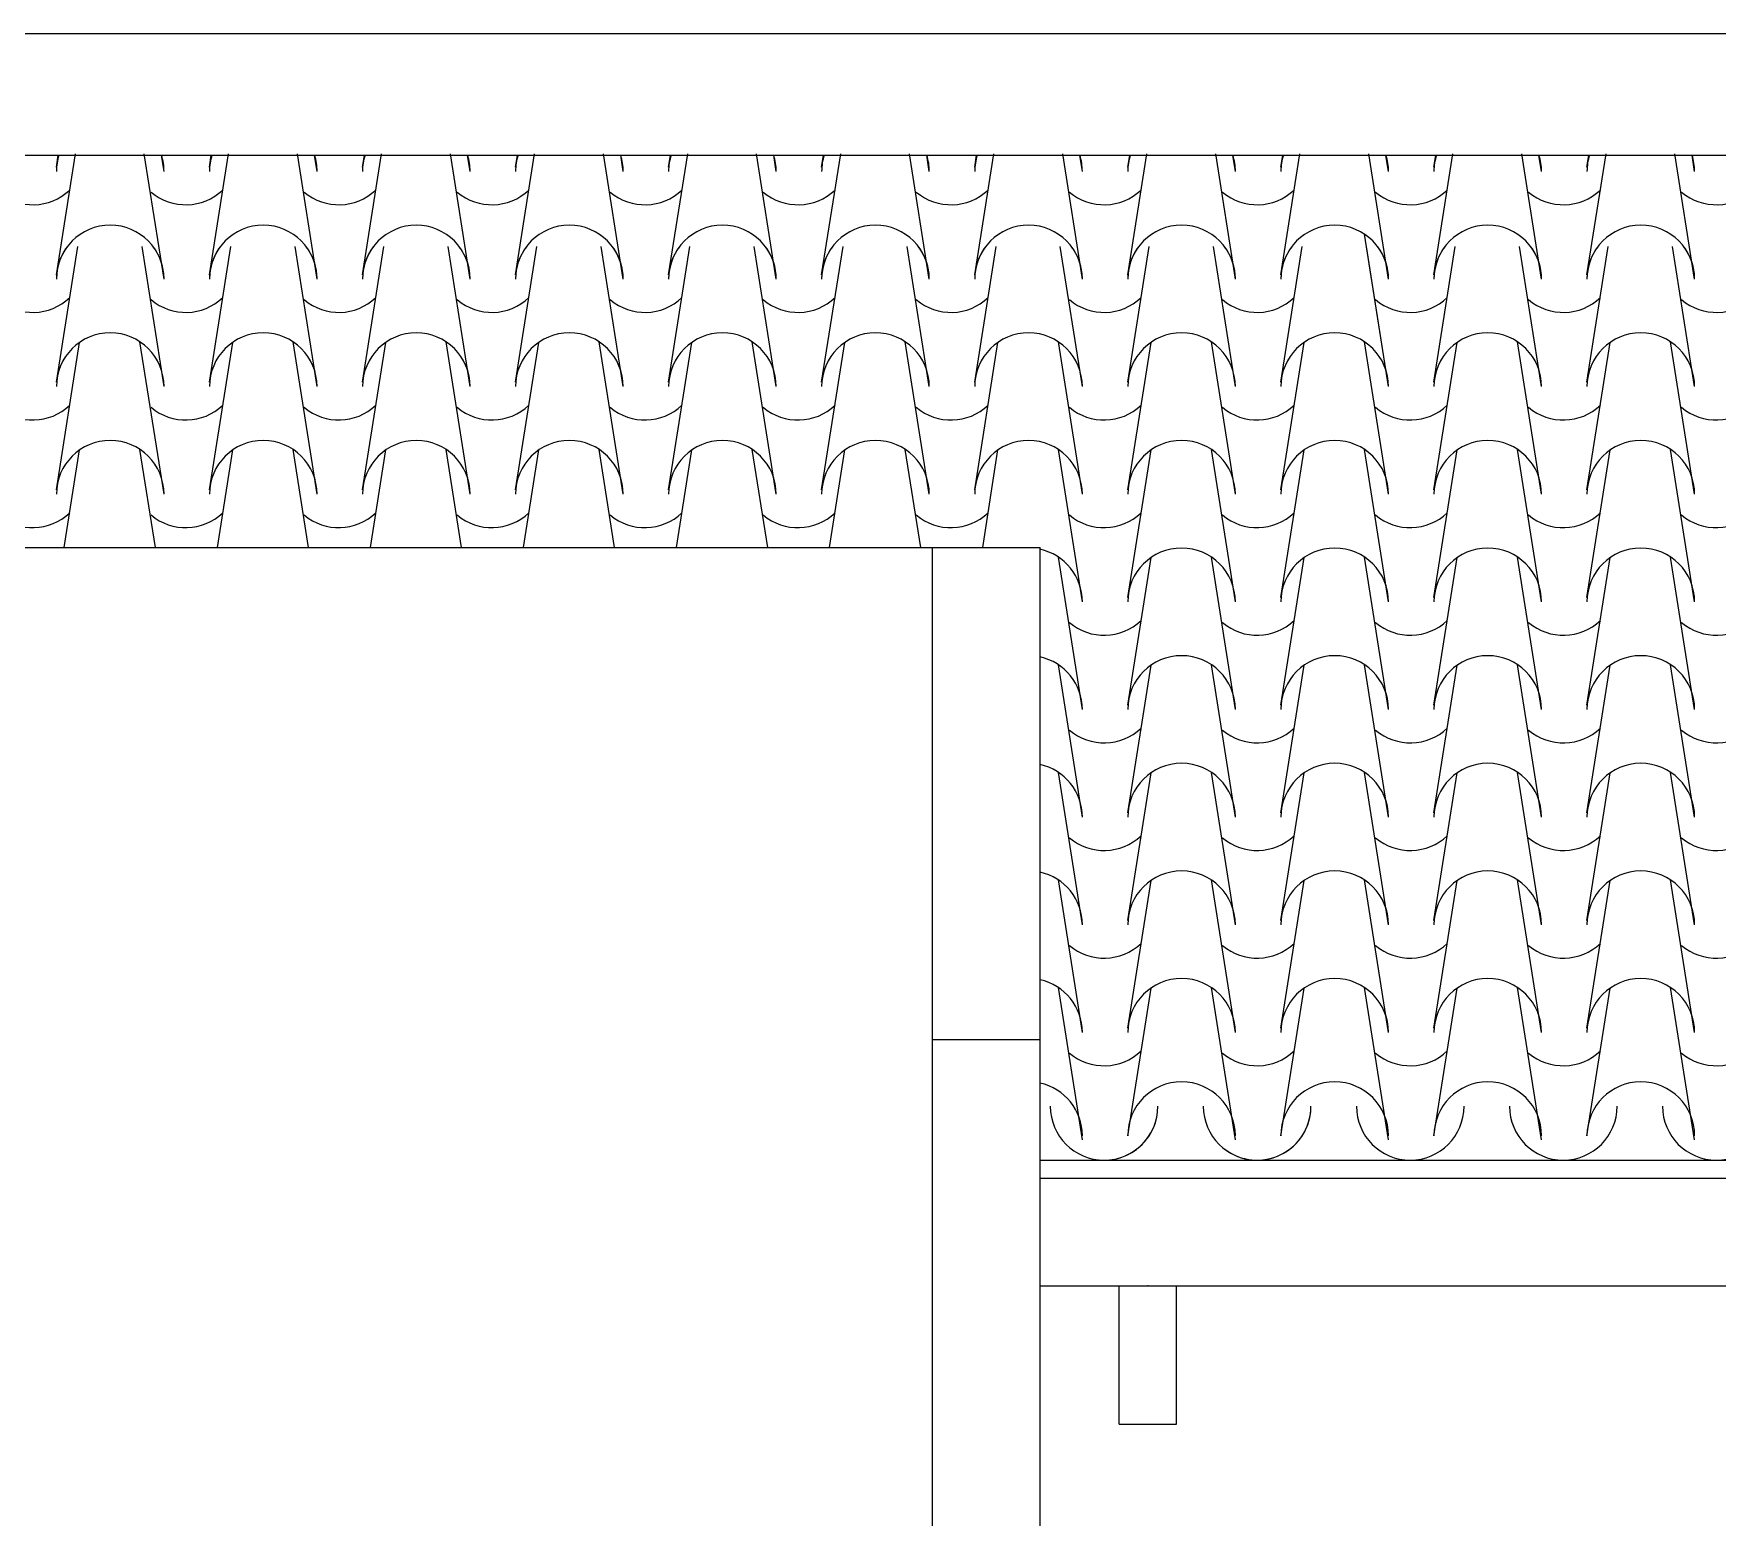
# Model space of a CAD drawing. Extents: x -6 to 123, y -41 to 65.
# Drawn here: x 30.014 to 32.36, y 5.845 to 7.913 of the extents above; entities that cross this region are included whole.
import ezdxf

# ---------------------------------------------------------------- set-up
doc = ezdxf.new("R2010")
doc.units = 0
doc.header["$MEASUREMENT"] = 0
for name, color, linetype in [('CI', 9, 'CONTINUOUS'), ('CT', 1, 'CONTINUOUS'), ('PAREDE', 5, 'CONTINUOUS'), ('PISO', 250, 'CONTINUOUS'), ('TELHA', 30, 'CONTINUOUS'), ('VIGA', 9, 'CONTINUOUS'), ('VISTA', 2, 'CONTINUOUS')]:
    doc.layers.add(name, color=color, linetype=linetype)

msp = doc.modelspace()

# ---------------------------------------------------------------- linework, layer by layer
at = {"layer": 'CI'}
for centre, start, end in [((31.4004, 6.377), 0, 77.6738), ((31.4004, 6.377), 0, 77.6738), ((31.6137, 6.377), 0, 180), ((31.8271, 6.377), 0, 180), ((31.8271, 6.377), 0, 180), ((31.8271, 6.377), 0, 180), ((31.8271, 6.377), 0, 180), ((32.0404, 6.377), 0, 180), ((32.0404, 6.377), 0, 180), ((32.2537, 6.377), 0, 180), ((32.2537, 6.377), 0, 180), ((31.5057, 6.4179), 180, 0), ((31.5057, 6.4179), 265.6316, 0), ((31.719, 6.4179), 180, 0), ((31.719, 6.4179), 180, 0), ((31.719, 6.4179), 232.5517, 0), ((31.719, 6.4179), 232.5517, 0), ((31.9324, 6.4179), 180, 0), ((31.9324, 6.4179), 180, 0), ((32.1457, 6.4179), 180, 0), ((32.1457, 6.4179), 180, 0), ((32.359, 6.4179), 180, 0)]:
    msp.add_arc(centre, 0.075, start, end, dxfattribs=at)
at = {"layer": 'CT'}
msp.add_point((31.5665, 6.1679), dxfattribs=at)
at = {"layer": 'PAREDE'}
for p, q in [((31.2665, 5.753), (31.2665, 6.511)), ((31.2665, 6.511), (31.4165, 6.511)), ((31.4165, 5.753), (31.4165, 6.511))]:
    msp.add_line(p, q, dxfattribs=at)
at = {"layer": 'PISO'}
for p, q in [((23.6165, 7.913), (39.5165, 7.913)), ((23.6165, 7.7436), (39.5165, 7.7436))]:
    msp.add_line(p, q, dxfattribs=at)
at = {"layer": 'TELHA'}
for p, q in [((30.0456, 7.577), (30.0721, 7.7456)), ((30.0456, 7.577), (30.0721, 7.7456)), ((30.0456, 7.727), (30.0482, 7.7436)), ((30.0456, 7.727), (30.0482, 7.7436)), ((30.1956, 7.571), (30.1681, 7.7456)), ((30.1956, 7.571), (30.1681, 7.7456)), ((30.1956, 7.721), (30.192, 7.7436)), ((30.1956, 7.721), (30.192, 7.7436)), ((30.2589, 7.577), (30.2854, 7.7456)), ((30.2589, 7.577), (30.2854, 7.7456)), ((30.2589, 7.727), (30.2615, 7.7436)), ((30.2589, 7.727), (30.2615, 7.7436)), ((30.4089, 7.571), (30.3814, 7.7456)), ((30.4089, 7.571), (30.3814, 7.7456)), ((30.4089, 7.721), (30.4053, 7.7436)), ((30.4089, 7.721), (30.4053, 7.7436)), ((30.4722, 7.577), (30.4987, 7.7456)), ((30.4722, 7.577), (30.4987, 7.7456)), ((30.4722, 7.727), (30.4748, 7.7436)), ((30.4722, 7.727), (30.4748, 7.7436)), ((30.6222, 7.571), (30.5947, 7.7456)), ((30.6222, 7.571), (30.5947, 7.7456)), ((30.6222, 7.721), (30.6186, 7.7436)), ((30.6222, 7.721), (30.6186, 7.7436)), ((30.6855, 7.577), (30.712, 7.7456)), ((30.6855, 7.577), (30.712, 7.7456)), ((30.6855, 7.727), (30.6881, 7.7436)), ((30.6855, 7.727), (30.6881, 7.7436)), ((30.8355, 7.571), (30.808, 7.7456)), ((30.8355, 7.571), (30.808, 7.7456)), ((30.8355, 7.721), (30.832, 7.7436)), ((30.8355, 7.721), (30.832, 7.7436)), ((30.8988, 7.577), (30.9254, 7.7456)), ((30.8988, 7.577), (30.9254, 7.7456)), ((30.8988, 7.727), (30.9014, 7.7436)), ((30.8988, 7.727), (30.9014, 7.7436)), ((31.0488, 7.571), (31.0213, 7.7456)), ((31.0488, 7.571), (31.0213, 7.7456)), ((31.0488, 7.721), (31.0453, 7.7436)), ((31.0488, 7.721), (31.0453, 7.7436)), ((31.1121, 7.577), (31.1387, 7.7456)), ((31.1121, 7.577), (31.1387, 7.7456)), ((31.1121, 7.727), (31.1147, 7.7436)), ((31.1121, 7.727), (31.1147, 7.7436)), ((31.2621, 7.571), (31.2346, 7.7456)), ((31.2621, 7.571), (31.2346, 7.7456)), ((31.2621, 7.721), (31.2586, 7.7436)), ((31.2621, 7.721), (31.2586, 7.7436)), ((31.3254, 7.577), (31.352, 7.7456)), ((31.3254, 7.577), (31.352, 7.7456)), ((31.3254, 7.727), (31.328, 7.7436)), ((31.3254, 7.727), (31.328, 7.7436)), ((31.4754, 7.571), (31.448, 7.7456)), ((31.4754, 7.571), (31.448, 7.7456)), ((31.4754, 7.721), (31.4719, 7.7436)), ((31.4754, 7.721), (31.4719, 7.7436)), ((31.5387, 7.577), (31.5653, 7.7456)), ((31.5387, 7.577), (31.5653, 7.7456)), ((31.5387, 7.727), (31.5414, 7.7436)), ((31.5387, 7.727), (31.5414, 7.7436)), ((31.5387, 7.727), (31.5414, 7.7436)), ((31.6887, 7.571), (31.6613, 7.7456)), ((31.6887, 7.571), (31.6613, 7.7456)), ((31.6887, 7.721), (31.6852, 7.7436)), ((31.6887, 7.721), (31.6852, 7.7436)), ((31.6887, 7.721), (31.6852, 7.7436)), ((31.7521, 7.577), (31.7786, 7.7456)), ((31.7521, 7.577), (31.7786, 7.7456)), ((31.7521, 7.577), (31.7786, 7.7456)), ((31.7521, 7.577), (31.7786, 7.7456)), ((31.7521, 7.577), (31.7786, 7.7456)), ((31.7521, 7.577), (31.7786, 7.7456)), ((31.7521, 7.727), (31.7547, 7.7436)), ((31.7521, 7.727), (31.7547, 7.7436)), ((31.7521, 7.727), (31.7547, 7.7436)), ((31.7521, 7.727), (31.7547, 7.7436)), ((31.9021, 7.571), (31.8746, 7.7456)), ((31.9021, 7.571), (31.8746, 7.7456)), ((31.9021, 7.571), (31.8746, 7.7456)), ((31.9021, 7.571), (31.8746, 7.7456)), ((31.9021, 7.571), (31.8746, 7.7456)), ((31.9021, 7.571), (31.8746, 7.7456)), ((31.9021, 7.571), (31.8746, 7.7456)), ((31.9021, 7.571), (31.8746, 7.7456)), ((31.9021, 7.721), (31.8985, 7.7436)), ((31.9021, 7.721), (31.8985, 7.7436)), ((31.9021, 7.721), (31.8985, 7.7436)), ((31.9021, 7.721), (31.8985, 7.7436)), ((31.9021, 7.721), (31.8985, 7.7436)), ((31.9021, 7.721), (31.8985, 7.7436)), ((31.9654, 7.577), (31.9919, 7.7456)), ((31.9654, 7.577), (31.9919, 7.7456)), ((31.9654, 7.727), (31.968, 7.7436)), ((31.9654, 7.727), (31.968, 7.7436)), ((32.1154, 7.571), (32.0879, 7.7456)), ((32.1154, 7.571), (32.0879, 7.7456)), ((32.1154, 7.721), (32.1118, 7.7436)), ((32.1154, 7.721), (32.1118, 7.7436)), ((32.1787, 7.577), (32.2052, 7.7456)), ((32.1787, 7.577), (32.2052, 7.7456)), ((32.1787, 7.727), (32.1813, 7.7436)), ((32.1787, 7.727), (32.1813, 7.7436)), ((32.3287, 7.571), (32.3012, 7.7456)), ((32.3287, 7.571), (32.3012, 7.7456)), ((32.3287, 7.721), (32.3251, 7.7436)), ((32.3287, 7.721), (32.3251, 7.7436)), ((31.9021, 7.421), (31.8686, 7.6334)), ((30.0456, 7.427), (30.0753, 7.6161)), ((30.1956, 7.421), (30.1649, 7.6161)), ((30.2589, 7.427), (30.2886, 7.6161)), ((30.4089, 7.421), (30.3782, 7.6161)), ((30.4722, 7.427), (30.502, 7.6161)), ((30.6222, 7.421), (30.5915, 7.6161)), ((30.6855, 7.427), (30.7153, 7.6161)), ((30.8355, 7.421), (30.8048, 7.6161)), ((30.8988, 7.427), (30.9286, 7.6161)), ((31.0488, 7.421), (31.0181, 7.6161)), ((31.1121, 7.427), (31.1419, 7.6161)), ((31.2621, 7.421), (31.2314, 7.6161)), ((31.3254, 7.427), (31.3552, 7.6161)), ((31.4754, 7.421), (31.4447, 7.6161)), ((31.5387, 7.427), (31.5685, 7.6161)), ((31.6887, 7.421), (31.658, 7.6161)), ((31.7521, 7.427), (31.7818, 7.6161)), ((31.7521, 7.427), (31.7818, 7.6161)), ((31.7521, 7.427), (31.7818, 7.6161)), ((31.9021, 7.421), (31.8714, 7.6161)), ((31.9021, 7.421), (31.8714, 7.6161)), ((31.9021, 7.421), (31.8714, 7.6161)), ((31.9654, 7.427), (31.9951, 7.6161)), ((32.1154, 7.421), (32.0847, 7.6161)), ((32.1787, 7.427), (32.2084, 7.6161)), ((32.3287, 7.421), (32.298, 7.6161)), ((30.0456, 7.277), (30.078, 7.4827)), ((30.0456, 7.277), (30.078, 7.4827)), ((30.1956, 7.271), (30.1621, 7.4834)), ((30.1956, 7.271), (30.1621, 7.4834)), ((30.2589, 7.277), (30.2913, 7.4827)), ((30.2589, 7.277), (30.2913, 7.4827)), ((30.4089, 7.271), (30.3755, 7.4834)), ((30.4089, 7.271), (30.3755, 7.4834)), ((30.4722, 7.277), (30.5046, 7.4827)), ((30.4722, 7.277), (30.5046, 7.4827)), ((30.6222, 7.271), (30.5888, 7.4834)), ((30.6222, 7.271), (30.5888, 7.4834)), ((30.6855, 7.277), (30.7179, 7.4827)), ((30.6855, 7.277), (30.7179, 7.4827)), ((30.8355, 7.271), (30.8021, 7.4834)), ((30.8355, 7.271), (30.8021, 7.4834)), ((30.8988, 7.277), (30.9312, 7.4827)), ((30.8988, 7.277), (30.9312, 7.4827)), ((31.0488, 7.271), (31.0154, 7.4834)), ((31.0488, 7.271), (31.0154, 7.4834)), ((31.1121, 7.277), (31.1445, 7.4827)), ((31.1121, 7.277), (31.1445, 7.4827)), ((31.2621, 7.271), (31.2287, 7.4834)), ((31.2621, 7.271), (31.2287, 7.4834)), ((31.3254, 7.277), (31.3578, 7.4827)), ((31.3254, 7.277), (31.3578, 7.4827)), ((31.4754, 7.271), (31.442, 7.4834)), ((31.4754, 7.271), (31.442, 7.4834)), ((31.5387, 7.277), (31.5711, 7.4827)), ((31.5387, 7.277), (31.5711, 7.4827)), ((31.6887, 7.271), (31.6553, 7.4834)), ((31.6887, 7.271), (31.6553, 7.4834)), ((31.7521, 7.277), (31.7844, 7.4827)), ((31.7521, 7.277), (31.7844, 7.4827)), ((31.7521, 7.277), (31.7844, 7.4827)), ((31.7521, 7.277), (31.7844, 7.4827)), ((31.7521, 7.277), (31.7844, 7.4827)), ((31.7521, 7.277), (31.7844, 7.4827)), ((31.9021, 7.271), (31.8686, 7.4834)), ((31.9021, 7.271), (31.8686, 7.4834)), ((31.9021, 7.271), (31.8686, 7.4834)), ((31.9021, 7.271), (31.8686, 7.4834)), ((31.9021, 7.271), (31.8686, 7.4834)), ((31.9021, 7.271), (31.8686, 7.4834)), ((31.9021, 7.271), (31.8686, 7.4834)), ((31.9021, 7.271), (31.8686, 7.4834)), ((31.9654, 7.277), (31.9977, 7.4827)), ((31.9654, 7.277), (31.9977, 7.4827)), ((32.1154, 7.271), (32.0819, 7.4834)), ((32.1154, 7.271), (32.0819, 7.4834)), ((32.1787, 7.277), (32.2111, 7.4827)), ((32.1787, 7.277), (32.2111, 7.4827)), ((32.3287, 7.271), (32.2952, 7.4834)), ((32.3287, 7.271), (32.2952, 7.4834)), ((30.0566, 7.197), (30.078, 7.3327)), ((30.0566, 7.197), (30.078, 7.3327)), ((30.1836, 7.197), (30.1621, 7.3334)), ((30.1836, 7.197), (30.1621, 7.3334)), ((30.2699, 7.197), (30.2913, 7.3327)), ((30.2699, 7.197), (30.2913, 7.3327)), ((30.3969, 7.197), (30.3755, 7.3334)), ((30.3969, 7.197), (30.3755, 7.3334)), ((30.4832, 7.197), (30.5046, 7.3327)), ((30.4832, 7.197), (30.5046, 7.3327)), ((30.6102, 7.197), (30.5888, 7.3334)), ((30.6102, 7.197), (30.5888, 7.3334)), ((30.6965, 7.197), (30.7179, 7.3327)), ((30.6965, 7.197), (30.7179, 7.3327)), ((30.8236, 7.197), (30.8021, 7.3334)), ((30.8236, 7.197), (30.8021, 7.3334)), ((30.9098, 7.197), (30.9312, 7.3327)), ((30.9098, 7.197), (30.9312, 7.3327)), ((31.0369, 7.197), (31.0154, 7.3334)), ((31.0369, 7.197), (31.0154, 7.3334)), ((31.1231, 7.197), (31.1445, 7.3327)), ((31.1231, 7.197), (31.1445, 7.3327)), ((31.2502, 7.197), (31.2287, 7.3334)), ((31.2502, 7.197), (31.2287, 7.3334)), ((31.3365, 7.197), (31.3578, 7.3327)), ((31.3365, 7.197), (31.3578, 7.3327)), ((31.4754, 7.121), (31.442, 7.3334)), ((31.4754, 7.121), (31.442, 7.3334)), ((31.5387, 7.127), (31.5711, 7.3327)), ((31.5387, 7.127), (31.5711, 7.3327)), ((31.5387, 7.127), (31.5711, 7.3327)), ((31.6887, 7.121), (31.6553, 7.3334)), ((31.6887, 7.121), (31.6553, 7.3334)), ((31.6887, 7.121), (31.6553, 7.3334)), ((31.7521, 7.127), (31.7844, 7.3327)), ((31.7521, 7.127), (31.7844, 7.3327)), ((31.7521, 7.127), (31.7844, 7.3327)), ((31.7521, 7.127), (31.7844, 7.3327)), ((31.9021, 7.121), (31.8686, 7.3334)), ((31.9021, 7.121), (31.8686, 7.3334)), ((31.9021, 7.121), (31.8686, 7.3334)), ((31.9021, 7.121), (31.8686, 7.3334)), ((31.9021, 7.121), (31.8686, 7.3334)), ((31.9021, 7.121), (31.8686, 7.3334)), ((31.9654, 7.127), (31.9977, 7.3327)), ((31.9654, 7.127), (31.9977, 7.3327)), ((32.1154, 7.121), (32.0819, 7.3334)), ((32.1154, 7.121), (32.0819, 7.3334)), ((32.1787, 7.127), (32.2111, 7.3327)), ((32.1787, 7.127), (32.2111, 7.3327)), ((32.3287, 7.121), (32.2952, 7.3334)), ((32.3287, 7.121), (32.2952, 7.3334)), ((31.4754, 6.971), (31.442, 7.1834)), ((31.4754, 6.971), (31.442, 7.1834)), ((31.5387, 6.977), (31.5711, 7.1827)), ((31.5387, 6.977), (31.5711, 7.1827)), ((31.5387, 6.977), (31.5711, 7.1827)), ((31.5387, 6.977), (31.5711, 7.1827)), ((31.6887, 6.971), (31.6553, 7.1834)), ((31.6887, 6.971), (31.6553, 7.1834)), ((31.6887, 6.971), (31.6553, 7.1834)), ((31.6887, 6.971), (31.6553, 7.1834)), ((31.7521, 6.977), (31.7844, 7.1827)), ((31.7521, 6.977), (31.7844, 7.1827)), ((31.7521, 6.977), (31.7844, 7.1827)), ((31.7521, 6.977), (31.7844, 7.1827)), ((31.9021, 6.971), (31.8686, 7.1834)), ((31.9021, 6.971), (31.8686, 7.1834)), ((31.9021, 6.971), (31.8686, 7.1834)), ((31.9021, 6.971), (31.8686, 7.1834)), ((31.9021, 6.971), (31.8686, 7.1834)), ((31.9021, 6.971), (31.8686, 7.1834)), ((31.9654, 6.977), (31.9977, 7.1827)), ((31.9654, 6.977), (31.9977, 7.1827)), ((32.1154, 6.971), (32.0819, 7.1834)), ((32.1154, 6.971), (32.0819, 7.1834)), ((32.1787, 6.977), (32.2111, 7.1827)), ((32.1787, 6.977), (32.2111, 7.1827)), ((32.3287, 6.971), (32.2952, 7.1834)), ((32.3287, 6.971), (32.2952, 7.1834)), ((31.4754, 6.821), (31.442, 7.0334)), ((31.4754, 6.821), (31.442, 7.0334)), ((31.5387, 6.827), (31.5711, 7.0327)), ((31.5387, 6.827), (31.5711, 7.0327)), ((31.5387, 6.827), (31.5711, 7.0327)), ((31.5387, 6.827), (31.5711, 7.0327)), ((31.6887, 6.821), (31.6553, 7.0334)), ((31.6887, 6.821), (31.6553, 7.0334)), ((31.6887, 6.821), (31.6553, 7.0334)), ((31.6887, 6.821), (31.6553, 7.0334)), ((31.7521, 6.827), (31.7844, 7.0327)), ((31.7521, 6.827), (31.7844, 7.0327)), ((31.7521, 6.827), (31.7844, 7.0327)), ((31.7521, 6.827), (31.7844, 7.0327)), ((31.9021, 6.821), (31.8686, 7.0334)), ((31.9021, 6.821), (31.8686, 7.0334)), ((31.9021, 6.821), (31.8686, 7.0334)), ((31.9021, 6.821), (31.8686, 7.0334)), ((31.9021, 6.821), (31.8686, 7.0334)), ((31.9021, 6.821), (31.8686, 7.0334)), ((31.9654, 6.827), (31.9977, 7.0327)), ((31.9654, 6.827), (31.9977, 7.0327)), ((32.1154, 6.821), (32.0819, 7.0334)), ((32.1154, 6.821), (32.0819, 7.0334)), ((32.1787, 6.827), (32.2111, 7.0327)), ((32.1787, 6.827), (32.2111, 7.0327)), ((32.3287, 6.821), (32.2952, 7.0334)), ((32.3287, 6.821), (32.2952, 7.0334)), ((31.4754, 6.671), (31.442, 6.8834)), ((31.4754, 6.671), (31.442, 6.8834)), ((31.5387, 6.677), (31.5711, 6.8827)), ((31.5387, 6.677), (31.5711, 6.8827)), ((31.5387, 6.677), (31.5711, 6.8827)), ((31.5387, 6.677), (31.5711, 6.8827)), ((31.6887, 6.671), (31.6553, 6.8834)), ((31.6887, 6.671), (31.6553, 6.8834)), ((31.6887, 6.671), (31.6553, 6.8834)), ((31.6887, 6.671), (31.6553, 6.8834)), ((31.7521, 6.677), (31.7844, 6.8827)), ((31.7521, 6.677), (31.7844, 6.8827)), ((31.7521, 6.677), (31.7844, 6.8827)), ((31.7521, 6.677), (31.7844, 6.8827)), ((31.9021, 6.671), (31.8686, 6.8834)), ((31.9021, 6.671), (31.8686, 6.8834)), ((31.9021, 6.671), (31.8686, 6.8834)), ((31.9021, 6.671), (31.8686, 6.8834)), ((31.9021, 6.671), (31.8686, 6.8834)), ((31.9021, 6.671), (31.8686, 6.8834)), ((31.9654, 6.677), (31.9977, 6.8827)), ((31.9654, 6.677), (31.9977, 6.8827)), ((32.1154, 6.671), (32.0819, 6.8834)), ((32.1154, 6.671), (32.0819, 6.8834)), ((32.1787, 6.677), (32.2111, 6.8827)), ((32.1787, 6.677), (32.2111, 6.8827)), ((32.3287, 6.671), (32.2952, 6.8834)), ((32.3287, 6.671), (32.2952, 6.8834)), ((31.4754, 6.521), (31.442, 6.7334)), ((31.5387, 6.527), (31.5711, 6.7327)), ((31.5387, 6.527), (31.5711, 6.7327)), ((31.6887, 6.521), (31.6553, 6.7334)), ((31.6887, 6.521), (31.6553, 6.7334)), ((31.7521, 6.527), (31.7844, 6.7327)), ((31.7521, 6.527), (31.7844, 6.7327)), ((31.9021, 6.521), (31.8686, 6.7334)), ((31.9021, 6.521), (31.8686, 6.7334)), ((31.9021, 6.521), (31.8686, 6.7334)), ((31.9654, 6.527), (31.9977, 6.7327)), ((32.1154, 6.521), (32.0819, 6.7334)), ((32.1787, 6.527), (32.2111, 6.7327)), ((32.3287, 6.521), (32.2952, 6.7334)), ((31.4754, 6.371), (31.442, 6.5834)), ((31.4754, 6.371), (31.442, 6.5834)), ((31.5387, 6.377), (31.5711, 6.5827)), ((31.5387, 6.377), (31.5711, 6.5827)), ((31.5387, 6.377), (31.5711, 6.5827)), ((31.5387, 6.377), (31.5711, 6.5827)), ((31.6887, 6.371), (31.6553, 6.5834)), ((31.6887, 6.371), (31.6553, 6.5834)), ((31.6887, 6.371), (31.6553, 6.5834)), ((31.6887, 6.371), (31.6553, 6.5834)), ((31.7521, 6.377), (31.7844, 6.5827)), ((31.7521, 6.377), (31.7844, 6.5827)), ((31.7521, 6.377), (31.7844, 6.5827)), ((31.7521, 6.377), (31.7844, 6.5827)), ((31.9021, 6.371), (31.8686, 6.5834)), ((31.9021, 6.371), (31.8686, 6.5834)), ((31.9021, 6.371), (31.8686, 6.5834)), ((31.9021, 6.371), (31.8686, 6.5834)), ((31.9021, 6.371), (31.8686, 6.5834)), ((31.9021, 6.371), (31.8686, 6.5834)), ((31.9654, 6.377), (31.9977, 6.5827)), ((31.9654, 6.377), (31.9977, 6.5827)), ((32.1154, 6.371), (32.0819, 6.5834)), ((32.1154, 6.371), (32.0819, 6.5834)), ((32.1787, 6.377), (32.2111, 6.5827)), ((32.1787, 6.377), (32.2111, 6.5827)), ((32.3287, 6.371), (32.2952, 6.5834)), ((32.3287, 6.371), (32.2952, 6.5834))]:
    msp.add_line(p, q, dxfattribs=at)
for centre, start, end in [((30.1206, 7.721), 162.4816, 180), ((30.1206, 7.721), 162.4816, 180), ((30.1206, 7.721), 162.4816, 180), ((30.1206, 7.721), 0, 17.5184), ((30.1206, 7.721), 0, 17.5184), ((30.1206, 7.721), 0, 17.5184), ((30.3339, 7.721), 162.4816, 180), ((30.3339, 7.721), 162.4816, 180), ((30.3339, 7.721), 162.4816, 180), ((30.3339, 7.721), 0, 17.5184), ((30.3339, 7.721), 0, 17.5184), ((30.3339, 7.721), 0, 17.5184), ((30.5472, 7.721), 162.4816, 180), ((30.5472, 7.721), 162.4816, 180), ((30.5472, 7.721), 162.4816, 180), ((30.5472, 7.721), 0, 17.5184), ((30.5472, 7.721), 0, 17.5184), ((30.5472, 7.721), 0, 17.5184), ((30.7605, 7.721), 162.4816, 180), ((30.7605, 7.721), 162.4816, 180), ((30.7605, 7.721), 162.4816, 180), ((30.7605, 7.721), 0, 17.5184), ((30.7605, 7.721), 0, 17.5184), ((30.7605, 7.721), 0, 17.5184), ((30.9738, 7.721), 162.4816, 180), ((30.9738, 7.721), 162.4816, 180), ((30.9738, 7.721), 162.4816, 180), ((30.9738, 7.721), 0, 17.5184), ((30.9738, 7.721), 0, 17.5184), ((30.9738, 7.721), 0, 17.5184), ((31.1871, 7.721), 162.4816, 180), ((31.1871, 7.721), 162.4816, 180), ((31.1871, 7.721), 162.4816, 180), ((31.1871, 7.721), 0, 17.5184), ((31.1871, 7.721), 0, 17.5184), ((31.1871, 7.721), 0, 17.5184), ((31.4004, 7.721), 162.4816, 180), ((31.4004, 7.721), 162.4816, 180), ((31.4004, 7.721), 162.4816, 180), ((31.4004, 7.721), 0, 17.5184), ((31.4004, 7.721), 0, 17.5184), ((31.4004, 7.721), 0, 17.5184), ((31.6137, 7.721), 162.4816, 180), ((31.6137, 7.721), 162.4816, 180), ((31.6137, 7.721), 162.4816, 180), ((31.6137, 7.721), 0, 17.5184), ((31.6137, 7.721), 0, 17.5184), ((31.6137, 7.721), 0, 17.5184), ((31.8271, 7.721), 162.4816, 180), ((31.8271, 7.721), 162.4816, 180), ((31.8271, 7.721), 162.4816, 180), ((31.8271, 7.721), 162.4816, 180), ((31.8271, 7.721), 162.4816, 180), ((31.8271, 7.721), 0, 17.5184), ((31.8271, 7.721), 0, 17.5184), ((31.8271, 7.721), 0, 17.5184), ((31.8271, 7.721), 0, 17.5184), ((31.8271, 7.721), 0, 17.5184), ((32.0404, 7.721), 162.4816, 180), ((32.0404, 7.721), 162.4816, 180), ((32.0404, 7.721), 162.4816, 180), ((32.0404, 7.721), 0, 17.5184), ((32.0404, 7.721), 0, 17.5184), ((32.0404, 7.721), 0, 17.5184), ((32.2537, 7.721), 162.4816, 180), ((32.2537, 7.721), 162.4816, 180), ((32.2537, 7.721), 162.4816, 180), ((32.2537, 7.721), 0, 17.5184), ((32.2537, 7.721), 0, 17.5184), ((32.2537, 7.721), 0, 17.5184), ((30.0126, 7.7495), 229.7919, 313.4631), ((30.0126, 7.7495), 229.7919, 313.4631), ((30.2259, 7.7495), 229.7919, 313.4631), ((30.2259, 7.7495), 229.7919, 313.4631), ((30.4392, 7.7495), 229.7919, 313.4631), ((30.4392, 7.7495), 229.7919, 313.4631), ((30.6525, 7.7495), 229.7919, 313.4631), ((30.6525, 7.7495), 229.7919, 313.4631), ((30.8658, 7.7495), 229.7919, 313.4631), ((30.8658, 7.7495), 229.7919, 313.4631), ((31.0791, 7.7495), 229.7919, 313.4631), ((31.0791, 7.7495), 229.7919, 313.4631), ((31.2924, 7.7495), 229.7919, 313.4631), ((31.2924, 7.7495), 229.7919, 313.4631), ((31.5057, 7.7495), 229.7919, 313.4631), ((31.5057, 7.7495), 229.7919, 313.4631), ((31.719, 7.7495), 229.7919, 313.4631), ((31.719, 7.7495), 229.7919, 313.4631), ((31.719, 7.7495), 229.7919, 313.4631), ((31.719, 7.7495), 229.7919, 313.4631), ((31.9324, 7.7495), 229.7919, 313.4631), ((31.9324, 7.7495), 229.7919, 313.4631), ((32.1457, 7.7495), 229.7919, 313.4631), ((32.1457, 7.7495), 229.7919, 313.4631), ((32.359, 7.7495), 229.7919, 313.4631), ((32.359, 7.7495), 229.7919, 313.4631), ((30.1206, 7.571), 0, 180), ((30.1206, 7.571), 0, 180), ((30.1206, 7.571), 0, 180), ((30.3339, 7.571), 0, 180), ((30.3339, 7.571), 0, 180), ((30.3339, 7.571), 0, 180), ((30.5472, 7.571), 0, 180), ((30.5472, 7.571), 0, 180), ((30.5472, 7.571), 0, 180), ((30.7605, 7.571), 0, 180), ((30.7605, 7.571), 0, 180), ((30.7605, 7.571), 0, 180), ((30.9738, 7.571), 0, 180), ((30.9738, 7.571), 0, 180), ((30.9738, 7.571), 0, 180), ((31.1871, 7.571), 0, 180), ((31.1871, 7.571), 0, 180), ((31.1871, 7.571), 0, 180), ((31.4004, 7.571), 0, 180), ((31.4004, 7.571), 0, 180), ((31.4004, 7.571), 0, 180), ((31.6137, 7.571), 0, 180), ((31.6137, 7.571), 0, 180), ((31.6137, 7.571), 0, 180), ((31.8271, 7.571), 0, 180), ((31.8271, 7.571), 0, 180), ((31.8271, 7.571), 0, 180), ((31.8271, 7.571), 0, 180), ((31.8271, 7.571), 0, 180), ((31.8271, 7.571), 0, 180), ((31.8271, 7.571), 0, 180), ((32.0404, 7.571), 0, 180), ((32.0404, 7.571), 0, 180), ((32.0404, 7.571), 0, 180), ((32.2537, 7.571), 0, 180), ((32.2537, 7.571), 0, 180), ((32.2537, 7.571), 0, 180), ((30.1206, 7.571), 143.0539, 180), ((30.1206, 7.571), 0, 36.9461), ((30.3339, 7.571), 143.0539, 180), ((30.3339, 7.571), 0, 36.9461), ((30.5472, 7.571), 143.0539, 180), ((30.5472, 7.571), 0, 36.9461), ((30.7605, 7.571), 143.0539, 180), ((30.7605, 7.571), 0, 36.9461), ((30.9738, 7.571), 143.0539, 180), ((30.9738, 7.571), 0, 36.9461), ((31.1871, 7.571), 143.0539, 180), ((31.1871, 7.571), 0, 36.9461), ((31.4004, 7.571), 143.0539, 180), ((31.4004, 7.571), 0, 36.9461), ((31.6137, 7.571), 143.0539, 180), ((31.6137, 7.571), 0, 36.9461), ((31.8271, 7.571), 143.0539, 180), ((31.8271, 7.571), 143.0539, 180), ((31.8271, 7.571), 0, 36.9461), ((31.8271, 7.571), 0, 36.9461), ((31.8271, 7.571), 0, 36.9461), ((32.0404, 7.571), 143.0539, 180), ((32.0404, 7.571), 0, 36.9461), ((32.2537, 7.571), 143.0539, 180), ((32.2537, 7.571), 0, 36.9461), ((30.0126, 7.5995), 229.7919, 313.4631), ((30.2259, 7.5995), 229.7919, 313.4631), ((30.4392, 7.5995), 229.7919, 313.4631), ((30.6525, 7.5995), 229.7919, 313.4631), ((30.8658, 7.5995), 229.7919, 313.4631), ((31.0791, 7.5995), 229.7919, 313.4631), ((31.2924, 7.5995), 229.7919, 313.4631), ((31.5057, 7.5995), 229.7919, 313.4631), ((31.719, 7.5995), 229.7919, 313.4631), ((31.719, 7.5995), 229.7919, 313.4631), ((31.9324, 7.5995), 229.7919, 313.4631), ((32.1457, 7.5995), 229.7919, 313.4631), ((32.359, 7.5995), 229.7919, 313.4631), ((30.1206, 7.421), 0, 180), ((30.1206, 7.421), 0, 180), ((30.3339, 7.421), 0, 180), ((30.3339, 7.421), 0, 180), ((30.5472, 7.421), 0, 180), ((30.5472, 7.421), 0, 180), ((30.7605, 7.421), 0, 180), ((30.7605, 7.421), 0, 180), ((30.9738, 7.421), 0, 180), ((30.9738, 7.421), 0, 180), ((31.1871, 7.421), 0, 180), ((31.1871, 7.421), 0, 180), ((31.4004, 7.421), 0, 180), ((31.4004, 7.421), 0, 180), ((31.6137, 7.421), 0, 180), ((31.6137, 7.421), 0, 180), ((31.8271, 7.421), 0, 180), ((31.8271, 7.421), 0, 180), ((31.8271, 7.421), 0, 180), ((31.8271, 7.421), 0, 180), ((32.0404, 7.421), 0, 180), ((32.0404, 7.421), 0, 180), ((32.2537, 7.421), 0, 180), ((32.2537, 7.421), 0, 180), ((30.0126, 7.4495), 229.7919, 313.4631), ((30.0126, 7.4495), 229.7919, 313.4631), ((30.2259, 7.4495), 229.7919, 313.4631), ((30.2259, 7.4495), 229.7919, 313.4631), ((30.4392, 7.4495), 229.7919, 313.4631), ((30.4392, 7.4495), 229.7919, 313.4631), ((30.6525, 7.4495), 229.7919, 313.4631), ((30.6525, 7.4495), 229.7919, 313.4631), ((30.8658, 7.4495), 229.7919, 313.4631), ((30.8658, 7.4495), 229.7919, 313.4631), ((31.0791, 7.4495), 229.7919, 313.4631), ((31.0791, 7.4495), 229.7919, 313.4631), ((31.2924, 7.4495), 229.7919, 313.4631), ((31.2924, 7.4495), 229.7919, 313.4631), ((31.5057, 7.4495), 229.7919, 313.4631), ((31.5057, 7.4495), 229.7919, 313.4631), ((31.719, 7.4495), 229.7919, 313.4631), ((31.719, 7.4495), 229.7919, 313.4631), ((31.719, 7.4495), 229.7919, 313.4631), ((31.719, 7.4495), 229.7919, 313.4631), ((31.9324, 7.4495), 229.7919, 313.4631), ((31.9324, 7.4495), 229.7919, 313.4631), ((32.1457, 7.4495), 229.7919, 313.4631), ((32.1457, 7.4495), 229.7919, 313.4631), ((32.359, 7.4495), 229.7919, 313.4631), ((32.359, 7.4495), 229.7919, 313.4631), ((30.1206, 7.271), 0, 180), ((30.1206, 7.271), 0, 180), ((30.1206, 7.271), 0, 180), ((30.3339, 7.271), 0, 180), ((30.3339, 7.271), 0, 180), ((30.3339, 7.271), 0, 180), ((30.5472, 7.271), 0, 180), ((30.5472, 7.271), 0, 180), ((30.5472, 7.271), 0, 180), ((30.7605, 7.271), 0, 180), ((30.7605, 7.271), 0, 180), ((30.7605, 7.271), 0, 180), ((30.9738, 7.271), 0, 180), ((30.9738, 7.271), 0, 180), ((30.9738, 7.271), 0, 180), ((31.1871, 7.271), 0, 180), ((31.1871, 7.271), 0, 180), ((31.1871, 7.271), 0, 180), ((31.4004, 7.271), 0, 180), ((31.4004, 7.271), 0, 180), ((31.4004, 7.271), 0, 180), ((31.6137, 7.271), 0, 180), ((31.6137, 7.271), 0, 180), ((31.6137, 7.271), 0, 180), ((31.8271, 7.271), 0, 180), ((31.8271, 7.271), 0, 180), ((31.8271, 7.271), 0, 180), ((31.8271, 7.271), 0, 180), ((31.8271, 7.271), 0, 180), ((31.8271, 7.271), 0, 180), ((31.8271, 7.271), 0, 180), ((32.0404, 7.271), 0, 180), ((32.0404, 7.271), 0, 180), ((32.0404, 7.271), 0, 180), ((32.2537, 7.271), 0, 180), ((32.2537, 7.271), 0, 180), ((32.2537, 7.271), 0, 180), ((30.0126, 7.2995), 229.7919, 313.4631), ((30.0126, 7.2995), 229.7919, 313.4631), ((30.2259, 7.2995), 229.7919, 313.4631), ((30.2259, 7.2995), 229.7919, 313.4631), ((30.4392, 7.2995), 229.7919, 313.4631), ((30.4392, 7.2995), 229.7919, 313.4631), ((30.6525, 7.2995), 229.7919, 313.4631), ((30.6525, 7.2995), 229.7919, 313.4631), ((30.8658, 7.2995), 229.7919, 313.4631), ((30.8658, 7.2995), 229.7919, 313.4631), ((31.0791, 7.2995), 229.7919, 313.4631), ((31.0791, 7.2995), 229.7919, 313.4631), ((31.2924, 7.2995), 229.7919, 313.4631), ((31.2924, 7.2995), 229.7919, 313.4631), ((31.5057, 7.2995), 229.7919, 313.4631), ((31.5057, 7.2995), 229.7919, 313.4631), ((31.719, 7.2995), 229.7919, 313.4631), ((31.719, 7.2995), 229.7919, 313.4631), ((31.719, 7.2995), 229.7919, 313.4631), ((31.719, 7.2995), 229.7919, 313.4631), ((31.719, 7.2995), 229.7919, 313.4631), ((31.9324, 7.2995), 229.7919, 313.4631), ((31.9324, 7.2995), 229.7919, 313.4631), ((32.1457, 7.2995), 229.7919, 313.4631), ((32.1457, 7.2995), 229.7919, 313.4631), ((32.359, 7.2995), 229.7919, 313.4631), ((32.359, 7.2995), 229.7919, 313.4631), ((31.4004, 7.121), 0, 77.6738), ((31.6137, 7.121), 0, 180), ((31.6137, 7.121), 0, 180), ((31.6137, 7.121), 0, 180), ((31.8271, 7.121), 0, 180), ((31.8271, 7.121), 0, 180), ((31.8271, 7.121), 0, 180), ((31.8271, 7.121), 0, 180), ((31.8271, 7.121), 0, 180), ((32.0404, 7.121), 0, 180), ((32.0404, 7.121), 0, 180), ((32.0404, 7.121), 0, 180), ((32.2537, 7.121), 0, 180), ((32.2537, 7.121), 0, 180), ((32.2537, 7.121), 0, 180), ((31.5057, 7.1495), 229.7919, 313.4631), ((31.5057, 7.1495), 229.7919, 313.4631), ((31.719, 7.1495), 229.7919, 313.4631), ((31.719, 7.1495), 229.7919, 313.4631), ((31.719, 7.1495), 229.7919, 313.4631), ((31.719, 7.1495), 229.7919, 313.4631), ((31.9324, 7.1495), 229.7919, 313.4631), ((31.9324, 7.1495), 229.7919, 313.4631), ((32.1457, 7.1495), 229.7919, 313.4631), ((32.1457, 7.1495), 229.7919, 313.4631), ((32.359, 7.1495), 229.7919, 313.4631), ((32.359, 7.1495), 229.7919, 313.4631), ((31.4004, 6.971), 0, 77.6738), ((31.4004, 6.971), 0, 77.6738), ((31.4004, 6.971), 0, 77.6738), ((31.6137, 6.971), 0, 180), ((31.6137, 6.971), 0, 180), ((31.6137, 6.971), 0, 180), ((31.8271, 6.971), 0, 180), ((31.8271, 6.971), 0, 180), ((31.8271, 6.971), 0, 180), ((31.8271, 6.971), 0, 180), ((31.8271, 6.971), 0, 180), ((31.8271, 6.971), 0, 180), ((32.0404, 6.971), 0, 180), ((32.0404, 6.971), 0, 180), ((32.0404, 6.971), 0, 180), ((32.2537, 6.971), 0, 180), ((32.2537, 6.971), 0, 180), ((32.2537, 6.971), 0, 180), ((31.5057, 6.9995), 229.7919, 313.4631), ((31.5057, 6.9995), 229.7919, 313.4631), ((31.719, 6.9995), 229.7919, 313.4631), ((31.719, 6.9995), 229.7919, 313.4631), ((31.719, 6.9995), 229.7919, 313.4631), ((31.719, 6.9995), 229.7919, 313.4631), ((31.9324, 6.9995), 229.7919, 313.4631), ((31.9324, 6.9995), 229.7919, 313.4631), ((32.1457, 6.9995), 229.7919, 313.4631), ((32.1457, 6.9995), 229.7919, 313.4631), ((32.359, 6.9995), 229.7919, 313.4631), ((32.359, 6.9995), 229.7919, 313.4631), ((31.4004, 6.821), 0, 77.6738), ((31.4004, 6.821), 0, 77.6738), ((31.4004, 6.821), 0, 77.6738), ((31.6137, 6.821), 0, 180), ((31.6137, 6.821), 0, 180), ((31.6137, 6.821), 0, 180), ((31.8271, 6.821), 0, 180), ((31.8271, 6.821), 0, 180), ((31.8271, 6.821), 0, 180), ((31.8271, 6.821), 0, 180), ((31.8271, 6.821), 0, 180), ((31.8271, 6.821), 0, 180), ((32.0404, 6.821), 0, 180), ((32.0404, 6.821), 0, 180), ((32.0404, 6.821), 0, 180), ((32.2537, 6.821), 0, 180), ((32.2537, 6.821), 0, 180), ((32.2537, 6.821), 0, 180), ((31.5057, 6.8495), 229.7919, 313.4631), ((31.5057, 6.8495), 229.7919, 313.4631), ((31.719, 6.8495), 229.7919, 313.4631), ((31.719, 6.8495), 229.7919, 313.4631), ((31.719, 6.8495), 229.7919, 313.4631), ((31.719, 6.8495), 229.7919, 313.4631), ((31.9324, 6.8495), 229.7919, 313.4631), ((31.9324, 6.8495), 229.7919, 313.4631), ((32.1457, 6.8495), 229.7919, 313.4631), ((32.1457, 6.8495), 229.7919, 313.4631), ((32.359, 6.8495), 229.7919, 313.4631), ((32.359, 6.8495), 229.7919, 313.4631), ((31.4004, 6.671), 0, 77.6738), ((31.4004, 6.671), 0, 77.6738), ((31.6137, 6.671), 0, 180), ((31.6137, 6.671), 0, 180), ((31.8271, 6.671), 0, 180), ((31.8271, 6.671), 0, 180), ((31.8271, 6.671), 0, 180), ((31.8271, 6.671), 0, 180), ((32.0404, 6.671), 0, 180), ((32.0404, 6.671), 0, 180), ((32.2537, 6.671), 0, 180), ((32.2537, 6.671), 0, 180), ((31.5057, 6.6995), 229.7919, 313.4631), ((31.719, 6.6995), 229.7919, 313.4631), ((31.719, 6.6995), 229.7919, 313.4631), ((31.9324, 6.6995), 229.7919, 313.4631), ((32.1457, 6.6995), 229.7919, 313.4631), ((32.359, 6.6995), 229.7919, 313.4631), ((31.4004, 6.521), 0, 77.6738), ((31.6137, 6.521), 0, 180), ((31.8271, 6.521), 0, 180), ((31.8271, 6.521), 0, 180), ((32.0404, 6.521), 0, 180), ((32.2537, 6.521), 0, 180), ((31.5057, 6.5495), 229.7919, 313.4631), ((31.719, 6.5495), 229.7919, 313.4631), ((31.719, 6.5495), 229.7919, 313.4631), ((31.9324, 6.5495), 229.7919, 313.4631), ((32.1457, 6.5495), 229.7919, 313.4631), ((32.359, 6.5495), 229.7919, 313.4631)]:
    msp.add_arc(centre, 0.075, start, end, dxfattribs=at)
at = {"layer": 'VIGA'}
for p, q in [((31.5265, 5.9751), (31.5265, 6.1679)), ((31.5265, 6.1679), (31.6065, 6.1679)), ((31.6065, 5.9751), (31.6065, 6.1679)), ((31.5265, 5.9751), (31.6065, 5.9751))]:
    msp.add_line(p, q, dxfattribs=at)
at = {"layer": 'VISTA'}
for p, q in [((29.7665, 7.197), (31.2665, 7.197)), ((31.2665, 7.197), (31.4165, 7.197)), ((31.2665, 6.511), (31.2665, 7.197)), ((31.4165, 6.511), (31.4165, 7.197)), ((31.4165, 6.3429), (39.5165, 6.3429)), ((31.4165, 6.3179), (39.5165, 6.3179)), ((31.4165, 6.1679), (39.5165, 6.1679))]:
    msp.add_line(p, q, dxfattribs=at)

doc.saveas('drawing.dxf')
